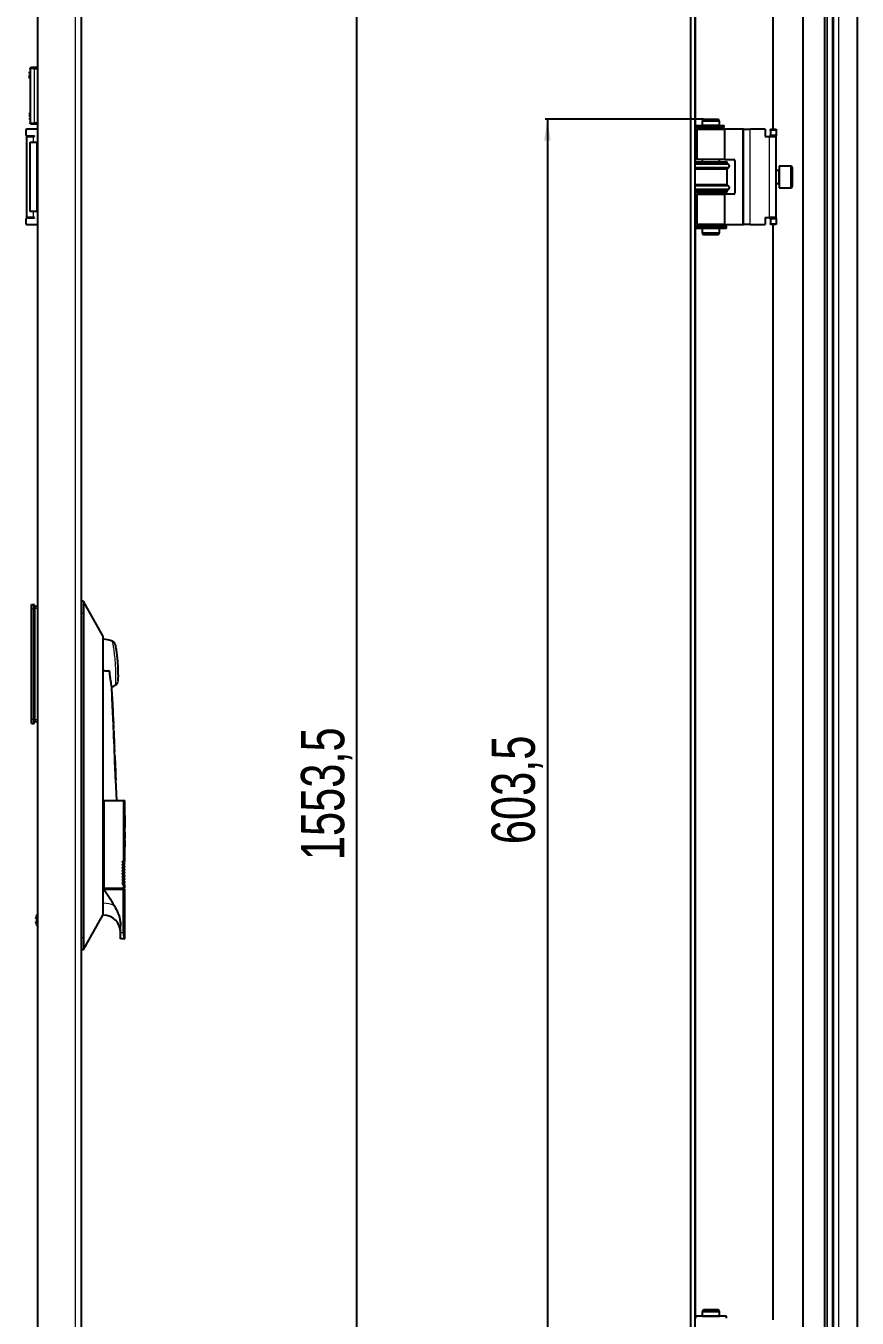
# Model space of a CAD drawing. Header units: millimetres. Extents: x -939 to 1948, y -1269 to 974.
# Drawn here: x 492 to 876, y -329 to 268 of the extents above; entities that cross this region are included whole.
import ezdxf

# ---------------------------------------------------------------- set-up
doc = ezdxf.new("R2010")
doc.units = ezdxf.units.MM
doc.layers.add('FORMAT', color=7, linetype='Continuous')
doc.styles.add('SLDTEXTSTYLE0', font='TXT', dxfattribs={"width": 0.75})
doc.dimstyles.new('SLDDIMSTYLE0', dxfattribs={"dimtxt": 20, "dimasz": 10, "dimexe": 0, "dimexo": 0.0625, "dimgap": 5, "dimtad": 2, "dimdec": 1, "dimrnd": 1e-09, "dimzin": 12, "dimdsep": 46, "dimtxsty": 'SLDTEXTSTYLE0', "dimsah": 1, "dimcen": 0.09, "dimadec": 0, "dimazin": 3, "dimtfac": 1, "dimtofl": 0, "dimtmove": 0, "dimatfit": 3, "dimfxl": 0, "dimfrac": 2, "dimtolj": 1, "dimtzin": 12, "dimarcsym": 0})

# ---------------------------------------------------------------- blocks, each defined once
blk = doc.blocks.new('_D_6')
at = {"layer": 'FORMAT'}
for p, q in [((804.57, 699.99), (643.5, 699.99)), ((644.5, -853.51), (644.5, 699.99)), ((804.57, -853.51), (643.5, -853.51))]:
    blk.add_line(p, q, dxfattribs=at)
for points in [[(644.5, 699.99), (642.96, 689.99), (646.04, 689.99)], [(644.5, -853.51), (646.04, -843.51), (642.96, -843.51)]]:
    blk.add_solid(points, dxfattribs=at)
at = {"layer": 'FORMAT', "insert": (618.72, -117.39), "char_height": 20, "attachment_point": 1, "rotation": 90, "style": 'SLDTEXTSTYLE0'}
blk.add_mtext('1553,5', dxfattribs=at)
blk = doc.blocks.new('_D_10')
at = {"layer": 'FORMAT'}
for p, q in [((804.57, 224.99), (731.5, 224.99)), ((732.5, 224.99), (732.5, -378.51)), ((804.57, -378.51), (731.5, -378.51))]:
    blk.add_line(p, q, dxfattribs=at)
for points in [[(732.5, 224.99), (730.96, 214.99), (734.04, 214.99)], [(732.5, -378.51), (734.04, -368.51), (730.96, -368.51)]]:
    blk.add_solid(points, dxfattribs=at)
at = {"layer": 'FORMAT', "insert": (706.72, -110.01), "char_height": 20, "attachment_point": 1, "rotation": 90, "style": 'SLDTEXTSTYLE0'}
blk.add_mtext('603,5', dxfattribs=at)

msp = doc.modelspace()

# ---------------------------------------------------------------- linework, layer by layer
at = {"color": 7, "linetype": 'Continuous', "lineweight": 25}
for p, q in [((497.27, -954.26), (497.27, 800.74)), ((798.51, 800.74), (798.51, -954.26)), ((800.51, 800.74), (800.51, -954.26)), ((517.27, 798.14), (517.27, -0.76)), ((850.51, 767.74), (850.51, -921.26)), ((860.51, 738.24), (860.51, -891.76)), ((875.51, 723.24), (875.51, -876.76)), ((836.51, 651.24), (836.51, 220.24)), ((493.67, 248.24), (493.67, 223.24)), ((497.27, 248.74), (495.67, 248.74)), ((495.67, 222.74), (497.27, 222.74)), ((800.86, 221.94), (800.86, 221.04)), ((800.86, 221.94), (813.75, 221.94)), ((800.86, 221.04), (813.75, 221.04)), ((804.58, 224.99), (804.01, 223.99)), ((804.01, 223.99), (804.01, 221.99)), ((812.01, 223.99), (804.01, 223.99)), ((808.76, 221.99), (804.01, 221.99)), ((804.01, 220.99), (804.01, 220.24)), ((808.76, 220.99), (804.01, 220.99)), ((804.51, 221.99), (804.51, 221.94)), ((804.51, 221.04), (804.51, 220.99)), ((804.58, 224.99), (811.43, 224.99)), ((812.01, 221.99), (808.76, 221.99)), ((812.01, 220.99), (808.76, 220.99)), ((812.01, 223.99), (811.43, 224.99)), ((811.51, 221.94), (811.51, 221.99)), ((811.51, 220.99), (811.51, 221.04)), ((812.01, 221.99), (812.01, 223.99)), ((812.01, 220.24), (812.01, 220.99)), ((813.75, 221.94), (813.83, 221.94)), ((813.75, 221.04), (813.83, 221.04)), ((813.83, 221.04), (813.83, 221.94)), ((813.83, 221.94), (814.04, 221.94)), ((813.83, 221.04), (814.04, 221.04)), ((814.04, 221.04), (814.04, 221.94)), ((491.72, 219.74), (491.72, 217.74)), ((497.27, 220.24), (492.22, 220.24)), ((492.22, 217.24), (495.72, 217.24)), ((492.22, 217.24), (492.22, 216.94)), ((492.22, 179.54), (492.22, 216.94)), ((492.22, 216.94), (495.22, 216.94)), ((494.72, 217.24), (494.72, 216.94)), ((495.22, 216.94), (495.72, 216.94)), ((495.72, 216.94), (495.72, 217.24)), ((801.56, 220.24), (801.56, 206.24)), ((801.56, 220.24), (814.46, 220.24)), ((814.46, 206.24), (814.46, 220.24)), ((822.56, 220.24), (814.46, 220.24)), ((823.06, 220.24), (822.56, 220.24)), ((823.06, 220.24), (826.06, 220.24)), ((823.06, 176.24), (823.06, 220.24)), ((833.06, 220.24), (826.06, 220.24)), ((833.06, 220.24), (833.06, 216.94)), ((833.06, 216.94), (835.06, 216.94)), ((835.06, 216.94), (838.06, 216.94)), ((835.56, 220.24), (838.06, 220.24)), ((835.56, 219.74), (835.56, 220.24)), ((835.56, 219.74), (835.56, 217.74)), ((835.56, 217.24), (835.56, 217.74)), ((838.06, 217.24), (835.56, 217.24)), ((835.56, 217.24), (835.56, 216.94)), ((838.06, 220.24), (838.06, 219.74)), ((838.06, 219.74), (838.06, 217.74)), ((838.06, 217.74), (838.06, 217.24)), ((838.06, 216.94), (838.06, 217.24)), ((838.06, 179.54), (838.06, 216.94)), ((493.77, 214.24), (496.77, 214.24)), ((493.77, 182.24), (493.77, 214.24)), ((497.27, 214.24), (496.77, 214.24)), ((800.51, 205.24), (815.51, 205.24)), ((815.51, 204.64), (800.51, 204.64)), ((814.46, 206.24), (801.56, 206.24)), ((804.01, 206.24), (804.01, 205.24)), ((812.01, 205.24), (812.01, 206.24)), ((814.46, 206.24), (818.56, 206.24)), ((815.51, 204.64), (815.51, 205.24)), ((816.21, 203.96), (815.51, 204.64)), ((819.06, 205.74), (819.06, 190.74)), ((844.96, 203.24), (839.56, 203.24)), ((839.56, 203.24), (839.56, 193.24)), ((815.51, 201.84), (800.51, 201.84)), ((815.51, 201.84), (816.21, 202.53)), ((815.51, 194.64), (815.51, 201.84)), ((839.31, 201.24), (838.06, 201.24)), ((845.56, 202.64), (845.56, 193.84)), ((815.51, 194.64), (800.51, 194.64)), ((815.51, 191.84), (800.51, 191.84)), ((800.51, 191.24), (815.51, 191.24)), ((804.01, 191.24), (804.01, 190.24)), ((812.01, 190.24), (812.01, 191.24)), ((816.21, 193.96), (815.51, 194.64)), ((815.51, 191.84), (816.21, 192.53)), ((815.51, 191.24), (815.51, 191.84)), ((838.06, 195.24), (839.31, 195.24)), ((839.56, 193.24), (844.96, 193.24)), ((801.56, 190.24), (801.56, 176.24)), ((801.56, 190.24), (814.46, 190.24)), ((814.46, 176.24), (814.46, 190.24)), ((818.56, 190.24), (814.46, 190.24)), ((495.22, 179.54), (492.22, 179.54)), ((492.22, 179.54), (492.22, 179.24)), ((495.72, 179.24), (492.22, 179.24)), ((496.77, 182.24), (493.77, 182.24)), ((494.72, 179.54), (494.72, 179.24)), ((495.72, 179.54), (495.22, 179.54)), ((495.72, 179.24), (495.72, 179.54)), ((496.77, 182.24), (497.27, 182.24)), ((833.06, 179.54), (835.06, 179.54)), ((833.06, 179.54), (833.06, 176.24)), ((838.06, 179.54), (835.06, 179.54)), ((835.56, 179.54), (835.56, 179.24)), ((835.56, 179.24), (838.06, 179.24)), ((835.56, 178.74), (835.56, 179.24)), ((838.06, 179.24), (838.06, 179.54)), ((838.06, 179.24), (838.06, 178.74)), ((491.72, 178.74), (491.72, 176.74)), ((492.22, 176.24), (497.27, 176.24)), ((800.86, 175.44), (800.86, 174.54)), ((800.86, 175.44), (815.16, 175.44)), ((800.86, 174.54), (815.16, 174.54)), ((814.46, 176.24), (801.56, 176.24)), ((804.01, 176.24), (804.01, 175.49)), ((808.76, 175.49), (804.01, 175.49)), ((804.01, 174.49), (804.01, 172.49)), ((808.76, 174.49), (804.01, 174.49)), ((804.51, 175.49), (804.51, 175.44)), ((804.51, 174.54), (804.51, 174.49)), ((812.01, 175.49), (808.76, 175.49)), ((812.01, 174.49), (808.76, 174.49)), ((811.51, 175.44), (811.51, 175.49)), ((811.51, 174.49), (811.51, 174.54)), ((812.01, 175.49), (812.01, 176.24)), ((812.01, 172.49), (812.01, 174.49)), ((814.46, 176.24), (822.56, 176.24)), ((815.16, 174.54), (815.16, 175.44)), ((822.56, 176.24), (823.06, 176.24)), ((826.06, 176.24), (823.06, 176.24)), ((826.06, 176.24), (833.06, 176.24)), ((835.56, 178.74), (835.56, 176.74)), ((835.56, 176.24), (835.56, 176.74)), ((838.06, 176.24), (835.56, 176.24)), ((836.51, 176.24), (836.51, -329.76)), ((838.06, 178.74), (838.06, 176.74)), ((838.06, 176.74), (838.06, 176.24)), ((804.01, 172.49), (804.58, 171.49)), ((804.01, 172.49), (808.76, 172.49)), ((808.65, 171.49), (804.58, 171.49)), ((811.43, 171.49), (808.65, 171.49)), ((808.76, 172.49), (812.01, 172.49)), ((811.43, 171.49), (812.01, 172.49)), ((494.37, 0.74), (495.27, 0.74)), ((494.37, -1.26), (494.37, 0.74)), ((495.67, 0.34), (495.67, -1.26)), ((518.27, 2.24), (517.27, 2.24)), ((527.27, -13.76), (519.35, 0.33)), ((494.37, -52.26), (494.37, -1.26)), ((495.67, -0.06), (497.27, -0.06)), ((495.67, -1.26), (495.67, -52.26)), ((517.27, -0.76), (517.27, -3.26)), ((517.27, -3.26), (517.27, -153.26)), ((518.27, -3.26), (518.27, -153.26)), ((527.27, -13.76), (527.27, -19.23)), ((527.27, -19.23), (527.27, -26.76)), ((527.27, -26.76), (527.27, -129.76)), ((534.21, -34.82), (534.22, -34.63)), ((531.79, -46.43), (531.39, -37.24)), ((531.51, -40.46), (531.46, -40.08)), ((531.52, -40.46), (531.47, -40.08)), ((531.47, -40.08), (531.59, -43.24)), ((531.52, -40.75), (531.51, -40.46)), ((531.52, -40.46), (531.51, -40.46)), ((531.53, -40.75), (531.52, -40.46)), ((531.53, -40.75), (531.52, -40.75)), ((531.88, -48.52), (531.78, -46.43)), ((531.79, -46.44), (531.78, -46.44)), ((494.37, -54.26), (494.37, -52.26)), ((495.67, -52.26), (495.67, -53.86)), ((497.27, -53.46), (495.67, -53.46)), ((532.06, -52.42), (531.83, -48.63)), ((532.04, -52.03), (531.9, -48.93)), ((531.9, -50.32), (532.14, -54.31)), ((532.03, -52.03), (532.06, -52.42)), ((532.1, -53.68), (532.05, -52.42)), ((532.06, -52.42), (532.05, -52.42)), ((494.37, -54.26), (495.27, -54.26)), ((532.08, -54.31), (532.07, -54.31)), ((532.14, -54.31), (532.08, -54.31)), ((532.23, -56.54), (532.13, -54.31)), ((532.17, -56.54), (532.17, -56.53)), ((532.17, -56.54), (532.17, -56.54)), ((532.29, -57.8), (532.24, -56.54)), ((532.28, -57.81), (532.28, -57.8)), ((532.39, -60.26), (532.3, -58.12)), ((532.4, -60.26), (532.39, -60.26)), ((532.6, -64.81), (532.4, -60.23)), ((532.45, -62.28), (532.49, -63.25)), ((532.46, -62.28), (532.5, -63.25)), ((532.57, -64.81), (532.56, -64.81)), ((532.69, -67.17), (532.59, -64.81)), ((532.64, -67.17), (532.64, -67.17)), ((532.81, -69.64), (532.7, -67.17)), ((532.76, -68.88), (532.77, -68.88)), ((532.77, -68.88), (532.78, -68.88)), ((532.8, -69.4), (532.79, -69.26)), ((532.82, -69.81), (532.8, -69.52)), ((532.84, -71.11), (532.82, -71.11)), ((532.85, -71.11), (532.83, -71.11)), ((532.89, -71.57), (532.84, -70.33)), ((532.87, -71.9), (532.84, -71.11)), ((532.88, -71.9), (532.85, -71.11)), ((532.87, -71.08), (532.92, -72.18)), ((532.91, -71.89), (532.89, -71.57)), ((532.86, -71.9), (532.85, -71.9)), ((532.86, -71.9), (532.88, -71.9)), ((532.95, -72.78), (532.91, -71.99)), ((533, -74.02), (532.95, -72.78)), ((533.04, -74.82), (533.02, -74.55)), ((533.05, -75.07), (533.04, -74.94)), ((533.18, -78.14), (533.06, -75.47)), ((533.06, -75.54), (533.06, -75.54)), ((533.07, -75.54), (533.07, -75.54)), ((533.18, -79.61), (533.12, -78.16)), ((533.14, -78.14), (533.13, -78.14)), ((533.26, -80.26), (533.17, -78.14)), ((533.69, -89.76), (533.27, -80.25)), ((527.27, -89.76), (527.48, -89.76)), ((527.48, -89.76), (527.72, -89.76)), ((527.72, -89.76), (527.72, -130.26)), ((527.72, -89.76), (536.83, -89.76)), ((536.83, -89.76), (536.83, -117.76)), ((536.83, -89.76), (537.48, -89.76)), ((537.23, -94.76), (537.48, -94.76)), ((537.23, -94.76), (537.23, -104.52)), ((537.47, -96.71), (537.47, -94.76)), ((537.48, -94.76), (537.48, -89.76)), ((537.35, -96.71), (537.35, -102.56)), ((537.36, -96.71), (537.35, -96.71)), ((537.36, -96.71), (537.36, -102.56)), ((537.36, -96.71), (537.48, -96.71)), ((537.48, -97.68), (537.41, -97.68)), ((537.41, -97.68), (537.41, -102.56)), ((537.46, -99.64), (537.46, -102.56)), ((537.47, -99.64), (537.46, -99.64)), ((537.47, -99.64), (537.47, -97.68)), ((537.47, -99.64), (537.47, -102.56)), ((537.47, -99.64), (537.48, -99.64)), ((537.48, -97.68), (537.48, -96.71)), ((537.48, -102.56), (537.48, -99.64)), ((537.41, -104.52), (537.23, -104.52)), ((537.36, -102.56), (537.35, -102.56)), ((537.41, -102.56), (537.36, -102.56)), ((537.41, -104.52), (537.41, -107.44)), ((537.48, -107.44), (537.41, -107.44)), ((537.47, -102.56), (537.46, -102.56)), ((537.46, -104.52), (537.46, -105.49)), ((537.47, -104.52), (537.46, -104.52)), ((537.47, -105.49), (537.46, -105.49)), ((537.47, -104.52), (537.47, -102.56)), ((537.48, -102.56), (537.47, -102.56)), ((537.47, -104.52), (537.47, -105.49)), ((537.47, -104.52), (537.48, -104.52)), ((537.47, -107.44), (537.47, -105.49)), ((537.48, -105.49), (537.47, -105.49)), ((537.48, -105.49), (537.48, -104.52)), ((537.48, -108.32), (537.48, -107.44)), ((537.37, -108.32), (537.23, -108.32)), ((537.23, -108.32), (537.23, -111.29)), ((537.23, -111.29), (537.3, -111.29)), ((537.29, -108.81), (537.29, -109.61)), ((537.3, -108.81), (537.29, -108.81)), ((537.3, -109.61), (537.29, -109.61)), ((537.29, -110.11), (537.29, -111.29)), ((537.3, -110.11), (537.29, -110.11)), ((537.3, -108.81), (537.3, -109.61)), ((537.3, -108.81), (537.36, -108.81)), ((537.36, -109.61), (537.3, -109.61)), ((537.3, -110.11), (537.3, -111.29)), ((537.3, -110.11), (537.35, -110.11)), ((537.38, -111.29), (537.4, -111.29)), ((537.4, -109.85), (537.39, -109.85)), ((537.39, -111.29), (537.43, -111.29)), ((537.43, -109.15), (537.42, -109.15)), ((537.43, -110.49), (537.42, -110.49)), ((537.42, -110.85), (537.42, -110.87)), ((537.43, -110.85), (537.42, -110.85)), ((537.43, -110.87), (537.42, -110.87)), ((537.42, -111.19), (537.42, -111.29)), ((537.43, -111.19), (537.42, -111.19)), ((537.43, -110.85), (537.43, -110.87)), ((537.43, -111.19), (537.43, -111.29)), ((537.47, -108.32), (537.44, -111.29)), ((537.44, -111.29), (537.47, -111.29)), ((537.46, -110.18), (537.47, -108.91)), ((537.47, -110.18), (537.46, -110.18)), ((537.46, -111.29), (537.46, -110.68)), ((537.47, -110.68), (537.46, -110.68)), ((537.48, -108.32), (537.47, -108.32)), ((537.47, -110.18), (537.48, -108.91)), ((537.48, -108.91), (537.47, -108.91)), ((537.47, -110.68), (537.47, -109.86)), ((537.47, -110.18), (537.48, -110.18)), ((537.47, -110.68), (537.48, -110.68)), ((537.47, -111.29), (537.47, -110.68)), ((537.48, -108.95), (537.48, -108.32)), ((537.48, -108.91), (537.48, -110.18)), ((537.48, -117.76), (537.48, -110.68)), ((536.29, -117.86), (536.72, -117.86)), ((536.29, -119.26), (536.72, -119.26)), ((537.38, -117.86), (536.72, -117.86)), ((537.38, -119.26), (536.72, -119.26)), ((537.48, -119.16), (536.83, -119.16)), ((537.48, -119.16), (536.98, -117.86)), ((537.48, -120.56), (536.98, -119.26)), ((536.29, -120.66), (536.72, -120.66)), ((536.29, -122.06), (536.72, -122.06)), ((536.29, -123.46), (536.72, -123.46)), ((536.29, -124.86), (536.72, -124.86)), ((537.38, -120.66), (536.72, -120.66)), ((537.38, -122.06), (536.72, -122.06)), ((537.38, -123.46), (536.72, -123.46)), ((537.38, -124.86), (536.72, -124.86)), ((537.48, -120.56), (536.83, -120.56)), ((537.48, -121.96), (536.83, -121.96)), ((537.48, -123.36), (536.83, -123.36)), ((537.48, -124.76), (536.83, -124.76)), ((537.48, -121.96), (536.98, -120.66)), ((537.48, -123.36), (536.98, -122.06)), ((537.48, -124.76), (536.98, -123.46)), ((537.48, -126.16), (536.98, -124.86)), ((527.27, -129.76), (527.27, -130.76)), ((527.27, -130.26), (527.48, -130.26)), ((527.48, -130.76), (527.27, -130.76)), ((527.48, -130.26), (527.72, -130.26)), ((527.48, -130.76), (527.72, -130.76)), ((527.72, -130.26), (536.83, -130.26)), ((527.72, -130.76), (536.83, -130.76)), ((535.48, -130.76), (535.46, -130.26)), ((536.29, -126.26), (536.72, -126.26)), ((536.29, -127.66), (536.72, -127.66)), ((537.38, -126.26), (536.72, -126.26)), ((537.38, -127.66), (536.72, -127.66)), ((537.48, -126.16), (536.83, -126.16)), ((537.48, -127.56), (536.83, -127.56)), ((536.83, -128.96), (536.83, -130.26)), ((537.48, -128.96), (536.83, -128.96)), ((536.83, -130.26), (537.48, -130.26)), ((536.83, -150.76), (536.83, -130.76)), ((536.83, -130.76), (537.48, -130.76)), ((537.48, -127.56), (536.98, -126.26)), ((537.48, -128.96), (536.98, -127.66)), ((537.48, -130.26), (537.48, -128.96)), ((537.48, -153.76), (537.48, -130.76)), ((527.27, -137.29), (527.27, -142.76)), ((496.56, -143.11), (496.56, -143.19)), ((519.35, -156.84), (527.27, -142.76)), ((527.27, -142.76), (527.48, -142.76)), ((496.25, -144.48), (496.56, -144.56)), ((496.56, -145.65), (496.25, -145.74)), ((496.56, -144.56), (496.56, -145.65)), ((496.56, -147.03), (496.56, -147.1)), ((535.48, -150.76), (535.48, -147.67)), ((517.27, -153.26), (517.27, -155.75)), ((537.2, -153.76), (535.48, -153.76)), ((537.48, -153.76), (537.2, -153.76)), ((517.27, -155.75), (517.27, -951.66)), ((518.27, -158.76), (517.27, -158.76)), ((518.84, -157.69), (519.35, -156.84)), ((800.86, -328.06), (800.86, -328.96)), ((815.16, -328.06), (800.86, -328.06)), ((804.58, -325.01), (804.01, -326.01)), ((804.01, -326.01), (804.01, -328.01)), ((812.01, -326.01), (804.01, -326.01)), ((804.01, -328.01), (812.01, -328.01)), ((804.51, -328.01), (804.51, -328.06)), ((804.58, -325.01), (811.43, -325.01)), ((812.01, -326.01), (811.43, -325.01)), ((811.51, -328.06), (811.51, -328.01)), ((812.01, -328.01), (812.01, -326.01)), ((815.16, -328.96), (815.16, -328.06))]:
    msp.add_line(p, q, dxfattribs=at)
at = {"color": 8, "linetype": 'Continuous', "lineweight": 18}
for p, q in [((514.67, -954.26), (514.67, 800.74)), ((861.51, 737.24), (861.51, -890.76)), ((861.61, 737.14), (861.61, -890.66)), ((863.91, 734.84), (863.91, -888.35)), ((864.61, 734.14), (864.61, -887.66)), ((866.91, 731.84), (866.91, -885.35)), ((801.11, 221.94), (801.11, 649.54)), ((495.67, 248.24), (497.27, 248.24)), ((495.67, 223.24), (495.67, 248.24)), ((497.27, 223.24), (495.67, 223.24)), ((801.11, 205.24), (801.11, 221.04)), ((813.75, 221.94), (813.75, 221.04)), ((495.22, 216.94), (495.22, 217.24)), ((495.22, 214.24), (495.22, 216.94)), ((822.56, 220.24), (822.56, 176.24)), ((826.06, 176.24), (826.06, 220.24)), ((835.06, 179.54), (835.06, 216.94)), ((838.06, 219.74), (835.56, 219.74)), ((835.56, 217.74), (838.06, 217.74)), ((496.77, 182.24), (496.77, 214.24)), ((816.21, 203.96), (800.51, 203.96)), ((844.96, 193.24), (844.96, 203.24)), ((816.21, 202.53), (800.51, 202.53)), ((839.31, 200.84), (839.31, 201.24)), ((839.31, 195.24), (839.31, 200.84)), ((816.21, 193.96), (800.51, 193.96)), ((816.21, 192.53), (800.51, 192.53)), ((801.11, 175.44), (801.11, 191.24)), ((495.22, 179.54), (495.22, 182.24)), ((495.22, 179.24), (495.22, 179.54)), ((801.11, -328.06), (801.11, 174.54)), ((838.06, 178.74), (835.56, 178.74)), ((835.56, 176.74), (838.06, 176.74)), ((495.27, -1.26), (495.27, 0.74)), ((494.37, -1.26), (495.27, -1.26)), ((495.27, -52.26), (495.27, -1.26)), ((495.27, -1.26), (495.67, -1.26)), ((497.27, -1.06), (495.67, -1.06)), ((518.27, -3.26), (517.27, -3.26)), ((494.37, -52.26), (495.27, -52.26)), ((495.27, -54.26), (495.27, -52.26)), ((495.27, -52.26), (495.67, -52.26)), ((495.67, -52.46), (497.27, -52.46)), ((532.46, -62.28), (532.45, -62.28)), ((532.5, -63.25), (532.49, -63.25)), ((527.48, -89.76), (527.48, -130.26)), ((536.83, -117.76), (537.48, -117.76)), ((527.48, -137.29), (527.27, -137.29)), ((527.48, -142.76), (527.48, -137.29)), ((518.27, -153.26), (517.27, -153.26)), ((535.48, -150.76), (536.83, -150.76))]:
    msp.add_line(p, q, dxfattribs=at)
at = {"color": 7, "linetype": 'Continuous', "lineweight": 25, "flags": 128}
for points in [[(531.83, -48.63), (531.87, -49.58), (531.9, -50.32)], [(532.08, -54.31), (532.13, -55.56), (532.17, -56.54)], [(532.45, -62.94), (532.56, -65.31), (532.64, -67.17)], [(532.49, -63.25), (532.53, -64.12), (532.56, -64.81)], [(532.5, -63.25), (532.54, -64.12), (532.57, -64.81)], [(532.84, -71.76), (533.03, -76.15), (533.18, -79.61)], [(533.13, -78.14), (532.97, -74.65), (532.85, -71.9)], [(533.14, -78.14), (532.98, -74.65), (532.86, -71.9)], [(537.39, -110.59), (537.39, -110.77), (537.39, -110.91)], [(537.42, -110.85), (537.42, -110.65), (537.42, -110.49)], [(537.43, -110.85), (537.43, -110.65), (537.43, -110.49)]]:
    msp.add_lwpolyline(points, dxfattribs=at)
at = {"color": 7, "linetype": 'Continuous', "lineweight": 25}
for centre, radius, start, end in [((492.22, 219.74), 0.5, 90, 180), ((492.22, 217.74), 0.5, 180, 270), ((815.51, 203.24), 1, 314.427, 45.573), ((818.56, 205.74), 0.5, 0, 90), ((844.96, 202.64), 0.6, 360, 90), ((839.31, 201.49), 0.25, 270, 0), ((815.51, 193.24), 1, 314.427, 45.573), ((839.31, 194.99), 0.25, 360, 90), ((844.96, 193.84), 0.6, 270, 0), ((818.56, 190.74), 0.5, 270, 0), ((492.22, 178.74), 0.5, 90, 180), ((492.22, 176.74), 0.5, 180, 270), ((495.27, 0.34), 0.4, 0, 90), ((527.27, -26.76), 11.4, 66.37549, 90), ((527.27, -26.76), 11.4, 291.36213, 301.71629), ((495.27, -53.86), 0.4, 270, 0), ((537.38, -117.76), 0.1, 270, 360), ((537.38, -119.16), 0.1, 270, 0), ((537.38, -120.56), 0.1, 270, 0), ((537.38, -121.96), 0.1, 270, 0), ((537.38, -123.36), 0.1, 270, 360), ((537.38, -124.76), 0.1, 270, 0), ((537.38, -126.16), 0.1, 270, 0), ((537.38, -127.56), 0.1, 270, 0), ((501.66, -145.1), 5.45, 159.42245, 173.41237), ((501.52, -145.11), 5.35, 142.60007, 158.09132), ((527.48, -150.76), 8, 0, 90), ((501.66, -145.11), 5.45, 186.58763, 200.57755), ((501.52, -145.11), 5.35, 201.90868, 217.39993)]:
    msp.add_arc(centre, radius, start, end, dxfattribs=at)
at = {"color": 8, "linetype": 'Continuous', "lineweight": 18}
msp.add_arc((527.63, -149.35), 12.07, 66.28954, 90.71323, dxfattribs=at)
at = {"color": 7, "linetype": 'Continuous', "lineweight": 25}
for points, knots in [([(493.37, 246.25), (493.37, 246.3), (493.37, 246.39), (493.37, 246.48), (493.37, 246.56), (493.37, 246.69), (493.37, 246.72), (493.37, 246.74)], [0, 0, 0, 0, 0.1246927, 0.1871822, 0.2497734, 0.5000394, 1, 1, 1, 1]), ([(493.37, 246.04), (493.37, 246.04), (493.37, 246.04), (493.37, 246.05), (493.37, 246.07), (493.37, 246.09), (493.37, 246.13), (493.37, 246.17), (493.37, 246.21), (493.37, 246.23), (493.37, 246.25)], [0, 0, 0, 0, 0.128825, 0.180169, 0.243397, 0.36986, 0.499864, 0.749649, 0.843476, 1, 1, 1, 1]), ([(493.37, 244.53), (493.37, 244.61), (493.37, 244.76), (493.37, 244.98), (493.37, 245.16), (493.37, 245.33), (493.37, 245.43), (493.37, 245.44), (493.37, 245.45)], [0, 0, 0, 0, 0.125049, 0.249886, 0.370856, 0.49982, 0.749609, 1, 1, 1, 1]), ([(493.37, 243.69), (493.37, 243.69), (493.37, 243.7), (493.37, 243.79), (493.37, 243.89), (493.37, 244.02), (493.37, 244.23), (493.37, 244.41), (493.37, 244.53)], [0, 0, 0, 0, 0.25007, 0.379181, 0.500499, 0.62417, 0.750842, 1, 1, 1, 1]), ([(493.37, 227.8), (493.37, 227.8), (493.37, 227.78), (493.37, 227.7), (493.37, 227.6), (493.37, 227.47), (493.37, 227.26), (493.37, 227.08), (493.37, 226.96)], [0, 0, 0, 0, 0.25007, 0.379559, 0.500499, 0.624556, 0.750843, 1, 1, 1, 1]), ([(493.37, 226.96), (493.37, 226.92), (493.37, 226.84), (493.37, 226.69), (493.37, 226.51), (493.37, 226.33), (493.37, 226.16), (493.37, 226.06), (493.37, 226.04), (493.37, 226.04)], [0, 0, 0, 0, 0.062637, 0.125278, 0.250072, 0.374841, 0.499994, 0.749696, 1, 1, 1, 1]), ([(493.37, 225.45), (493.37, 225.45), (493.37, 225.45), (493.37, 225.44), (493.37, 225.42), (493.37, 225.4), (493.37, 225.34), (493.37, 225.28), (493.37, 225.24)], [0, 0, 0, 0, 0.13107, 0.182437, 0.243796, 0.371388, 0.500442, 1, 1, 1, 1]), ([(493.37, 225.24), (493.37, 225.21), (493.37, 225.16), (493.37, 225.08), (493.37, 225.01), (493.37, 224.92), (493.37, 224.8), (493.37, 224.76), (493.37, 224.74)], [0, 0, 0, 0, 0.062686, 0.125173, 0.187628, 0.250185, 0.500314, 1, 1, 1, 1]), ([(518.27, 2.24), (518.27, 2.18), (518.27, 2.06), (518.27, 1.11), (518.27, -0.28), (518.27, -1.83), (518.27, -2.85), (518.27, -3.26)], [0, 0, 0, 0, 0.214694, 0.429388, 0.644082, 0.858775, 1, 1, 1, 1]), ([(519.35, 0.33), (519.16, 0.63), (518.8, 1.21), (518.45, 1.91), (518.28, 2.25)], [0, 0, 0, 0, 0.525323, 1, 1, 1, 1]), ([(532.9, -17.52), (532.88, -17.46), (532.82, -17.28), (532.64, -16.97), (532.33, -16.6), (532.02, -16.42), (531.85, -16.33)], [0, 0, 0, 0, 0.124152, 0.341643, 0.649974, 1, 1, 1, 1]), ([(532.98, -17.86), (532.97, -17.83), (532.96, -17.74), (533.05, -18.24), (533.25, -19.43), (533.59, -21.66), (533.9, -24.42), (534.14, -27.37), (534.25, -30.15), (534.27, -32.47), (534.24, -34.1), (534.21, -34.76), (534.21, -34.81), (534.21, -34.82)], [0, 0, 0, 0, 0.030403, 0.098769, 0.206023, 0.316924, 0.429796, 0.54227, 0.652144, 0.75822, 0.860909, 0.962167, 1, 1, 1, 1]), ([(531.37, -37.24), (531.37, -37.25), (531.38, -37.27), (531.13, -35.91), (530.81, -33.71), (530.52, -31.64), (530.45, -30.42), (530.21, -30.04), (530.14, -30), (530.08, -29.97), (529.95, -29.99), (529.51, -30.06), (528.58, -30.09), (527.77, -29.88), (527.29, -29.76)], [0, 0, 0, 0, 0.1420884, 0.3674634, 0.5915606, 0.7394261, 0.8133096, 0.8201913, 0.8256124, 0.8293026, 0.8330422, 0.8487573, 0.9118768, 1, 1, 1, 1]), ([(533.27, -36.43), (533.35, -36.38), (533.57, -36.25), (533.82, -35.96), (534.03, -35.62), (534.13, -35.34), (534.17, -35.18), (534.18, -35.12)], [0, 0, 0, 0, 0.1747015, 0.4583416, 0.6963812, 0.8885007, 1, 1, 1, 1]), ([(531.62, -43.18), (531.6, -42.74), (531.56, -41.87), (531.54, -41.12), (531.53, -40.75)], [0, 0, 0, 0, 0.500963, 1, 1, 1, 1]), ([(531.59, -43.24), (531.62, -43.83), (531.67, -45.01), (531.76, -46.71), (531.84, -48.03), (531.89, -48.68), (531.9, -48.91), (531.9, -48.93), (531.9, -48.94)], [0, 0, 0, 0, 0.250282, 0.499393, 0.748791, 0.874699, 0.937286, 1, 1, 1, 1]), ([(531.79, -46.44), (531.79, -46.42), (531.79, -46.39), (531.78, -46.13), (531.75, -45.78), (531.72, -45.19), (531.67, -44.31), (531.63, -43.56), (531.62, -43.18)], [0, 0, 0, 0, 0.124416, 0.248357, 0.373982, 0.500169, 0.7494, 1, 1, 1, 1]), ([(532.29, -57.83), (532.29, -57.79), (532.29, -57.71), (532.29, -58.04), (532.3, -58.63), (532.32, -59.15), (532.32, -59.41)], [0, 0, 0, 0, 0.248736, 0.498686, 0.748107, 1, 1, 1, 1]), ([(532.32, -59.41), (532.33, -59.68), (532.35, -60.23), (532.39, -61.43), (532.43, -62.34), (532.45, -62.94)], [0, 0, 0, 0, 0.249362, 0.499672, 1, 1, 1, 1]), ([(532.39, -60.26), (532.39, -60.27), (532.39, -60.28), (532.39, -60.46), (532.39, -60.7), (532.4, -61.06), (532.42, -61.58), (532.44, -62), (532.45, -62.28)], [0, 0, 0, 0, 0.249432, 0.37514, 0.499356, 0.623458, 0.749245, 1, 1, 1, 1]), ([(532.4, -60.26), (532.4, -60.27), (532.4, -60.28), (532.4, -60.46), (532.4, -60.7), (532.41, -61.06), (532.43, -61.58), (532.45, -62), (532.46, -62.28)], [0, 0, 0, 0, 0.249432, 0.37514, 0.499356, 0.623458, 0.749245, 1, 1, 1, 1]), ([(532.79, -69.26), (532.79, -69.32), (532.8, -69.45), (532.81, -69.86), (532.83, -70.49), (532.86, -71.32), (532.89, -71.89), (532.9, -72.18)], [0, 0, 0, 0, 0.1246, 0.248977, 0.500405, 0.749333, 1, 1, 1, 1]), ([(532.91, -72.18), (532.89, -71.66), (532.86, -70.88), (532.82, -69.92), (532.81, -69.57), (532.8, -69.4)], [0, 0, 0, 0, 0.4989654, 0.749922, 1, 1, 1, 1]), ([(532.92, -72.18), (532.9, -71.75), (532.87, -71.12), (532.84, -70.32), (532.82, -69.98), (532.82, -69.81)], [0, 0, 0, 0, 0.50146, 0.750257, 1, 1, 1, 1]), ([(532.83, -71.11), (532.83, -71.12), (532.83, -71.14), (532.83, -71.29), (532.83, -71.47), (532.83, -71.63), (532.84, -71.72), (532.84, -71.76)], [0, 0, 0, 0, 0.249445, 0.498999, 0.74851, 0.873859, 1, 1, 1, 1]), ([(532.9, -72.18), (532.91, -72.46), (532.94, -73.02), (532.98, -73.84), (533.01, -74.46), (533.04, -74.88), (533.04, -75.01), (533.05, -75.07)], [0, 0, 0, 0, 0.2487307, 0.4973773, 0.750528, 0.8752331, 1, 1, 1, 1]), ([(533.04, -74.94), (533.03, -74.77), (533.02, -74.42), (532.97, -73.47), (532.93, -72.69), (532.91, -72.18)], [0, 0, 0, 0, 0.249575, 0.500842, 1, 1, 1, 1]), ([(532.92, -72.18), (532.94, -72.56), (532.96, -73.03), (532.98, -73.45), (532.98, -73.54)], [0, 0, 0, 0, 0.802786, 1, 1, 1, 1]), ([(533.02, -74.55), (533.02, -74.38), (533, -74.03), (532.97, -73.23), (532.94, -72.6), (532.92, -72.18)], [0, 0, 0, 0, 0.250895, 0.500775, 1, 1, 1, 1]), ([(533.05, -75.11), (533.05, -75.18), (533.06, -75.36), (533.06, -75.47), (533.07, -75.54)], [0, 0, 0, 0, 0.3349706, 1, 1, 1, 1]), ([(533.18, -79.61), (533.18, -79.65), (533.19, -79.73), (533.2, -79.9), (533.21, -80.08), (533.22, -80.23), (533.23, -80.25), (533.23, -80.26)], [0, 0, 0, 0, 0.125388, 0.250591, 0.500192, 0.749805, 1, 1, 1, 1]), ([(537.35, -110.11), (537.36, -110.11), (537.37, -110.11), (537.38, -110.17), (537.38, -110.24), (537.39, -110.34), (537.39, -110.46), (537.39, -110.55), (537.39, -110.59)], [0, 0, 0, 0, 0.362307, 0.499762, 0.603895, 0.707751, 0.888159, 1, 1, 1, 1]), ([(537.42, -109.15), (537.42, -109.08), (537.42, -108.92), (537.42, -108.71), (537.41, -108.55), (537.39, -108.34), (537.37, -108.33), (537.36, -108.32)], [0, 0, 0, 0, 0.125885, 0.250002, 0.375256, 0.501237, 1, 1, 1, 1]), ([(537.36, -108.81), (537.37, -108.82), (537.38, -108.83), (537.39, -108.93), (537.39, -109.02), (537.39, -109.12), (537.39, -109.18), (537.39, -109.21)], [0, 0, 0, 0, 0.464779, 0.639498, 0.766783, 0.894486, 1, 1, 1, 1]), ([(537.39, -109.21), (537.39, -109.26), (537.39, -109.33), (537.39, -109.43), (537.39, -109.52), (537.38, -109.6), (537.37, -109.61), (537.36, -109.61)], [0, 0, 0, 0, 0.144848, 0.259554, 0.374146, 0.548842, 1, 1, 1, 1]), ([(537.43, -109.15), (537.43, -109.06), (537.43, -108.9), (537.42, -108.69), (537.42, -108.52), (537.4, -108.34), (537.38, -108.33), (537.37, -108.32)], [0, 0, 0, 0, 0.149141, 0.264134, 0.378852, 0.560232, 1, 1, 1, 1]), ([(537.39, -109.85), (537.4, -109.83), (537.41, -109.78), (537.41, -109.66), (537.42, -109.52), (537.42, -109.37), (537.42, -109.24), (537.42, -109.15)], [0, 0, 0, 0, 0.249783, 0.499064, 0.624235, 0.749653, 1, 1, 1, 1]), ([(537.42, -110.49), (537.42, -110.42), (537.41, -110.3), (537.41, -110.16), (537.41, -110.06), (537.41, -109.98), (537.4, -109.9), (537.4, -109.87), (537.39, -109.85)], [0, 0, 0, 0, 0.250367, 0.375745, 0.500635, 0.625633, 0.750126, 1, 1, 1, 1]), ([(537.39, -110.91), (537.39, -110.94), (537.39, -111.01), (537.39, -111.13), (537.39, -111.23), (537.39, -111.28), (537.39, -111.29)], [0, 0, 0, 0, 0.2561394, 0.5126978, 0.9190221, 1, 1, 1, 1]), ([(537.4, -109.85), (537.41, -109.82), (537.42, -109.76), (537.42, -109.59), (537.43, -109.4), (537.43, -109.25), (537.43, -109.17), (537.43, -109.15)], [0, 0, 0, 0, 0.331473, 0.546481, 0.762526, 0.960277, 1, 1, 1, 1]), ([(537.43, -110.49), (537.43, -110.39), (537.42, -110.23), (537.42, -110.04), (537.41, -109.91), (537.41, -109.87), (537.4, -109.85)], [0, 0, 0, 0, 0.336422, 0.52346, 0.710673, 1, 1, 1, 1]), ([(537.42, -111.19), (537.42, -111.19), (537.42, -111.17), (537.42, -111.13), (537.42, -111.03), (537.42, -110.93), (537.42, -110.87)], [0, 0, 0, 0, 0.1253633, 0.2500316, 0.4996752, 1, 1, 1, 1]), ([(537.43, -111.19), (537.43, -111.18), (537.43, -111.16), (537.43, -111.08), (537.43, -110.98), (537.43, -110.9), (537.43, -110.87)], [0, 0, 0, 0, 0.20263, 0.420406, 0.728008, 1, 1, 1, 1]), ([(536.82, -119.16), (536.73, -118.94), (536.6, -118.61), (536.42, -118.18), (536.33, -117.96), (536.29, -117.86)], [0, 0, 0, 0, 0.499993, 0.749996, 1, 1, 1, 1]), ([(536.82, -120.56), (536.73, -120.34), (536.6, -120.01), (536.42, -119.58), (536.33, -119.36), (536.29, -119.26)], [0, 0, 0, 0, 0.499993, 0.749996, 1, 1, 1, 1]), ([(536.72, -117.86), (536.73, -117.85), (536.76, -117.85), (536.8, -117.83), (536.82, -117.8), (536.82, -117.77), (536.83, -117.76), (536.83, -117.76)], [0, 0, 0, 0, 0.295691, 0.568687, 0.759853, 0.951912, 1, 1, 1, 1]), ([(536.72, -119.26), (536.73, -119.25), (536.76, -119.25), (536.8, -119.23), (536.82, -119.2), (536.82, -119.17), (536.83, -119.16), (536.83, -119.16)], [0, 0, 0, 0, 0.295691, 0.568687, 0.759853, 0.951912, 1, 1, 1, 1]), ([(536.82, -121.96), (536.73, -121.74), (536.6, -121.41), (536.42, -120.98), (536.33, -120.76), (536.29, -120.66)], [0, 0, 0, 0, 0.499993, 0.749996, 1, 1, 1, 1]), ([(536.82, -123.36), (536.73, -123.14), (536.6, -122.81), (536.42, -122.38), (536.33, -122.16), (536.29, -122.06)], [0, 0, 0, 0, 0.499993, 0.749996, 1, 1, 1, 1]), ([(536.82, -124.76), (536.73, -124.54), (536.6, -124.21), (536.42, -123.78), (536.33, -123.56), (536.29, -123.46)], [0, 0, 0, 0, 0.4999933, 0.7499958, 1, 1, 1, 1]), ([(536.82, -126.16), (536.73, -125.94), (536.6, -125.61), (536.42, -125.18), (536.33, -124.96), (536.29, -124.86)], [0, 0, 0, 0, 0.499993, 0.749996, 1, 1, 1, 1]), ([(536.72, -120.66), (536.73, -120.65), (536.76, -120.65), (536.8, -120.63), (536.82, -120.6), (536.82, -120.57), (536.83, -120.56), (536.83, -120.56)], [0, 0, 0, 0, 0.2956914, 0.5686867, 0.7598531, 0.9519121, 1, 1, 1, 1]), ([(536.72, -122.06), (536.73, -122.05), (536.76, -122.05), (536.8, -122.03), (536.82, -122), (536.82, -121.97), (536.83, -121.96), (536.83, -121.96)], [0, 0, 0, 0, 0.2956914, 0.5686867, 0.7598531, 0.9519121, 1, 1, 1, 1]), ([(536.72, -123.46), (536.73, -123.45), (536.76, -123.45), (536.8, -123.43), (536.82, -123.4), (536.82, -123.37), (536.83, -123.36), (536.83, -123.36)], [0, 0, 0, 0, 0.295691, 0.568687, 0.759853, 0.951912, 1, 1, 1, 1]), ([(536.72, -124.86), (536.73, -124.85), (536.76, -124.85), (536.8, -124.83), (536.82, -124.8), (536.82, -124.77), (536.83, -124.76), (536.83, -124.76)], [0, 0, 0, 0, 0.295691, 0.568687, 0.759853, 0.951912, 1, 1, 1, 1]), ([(527.27, -130.76), (527.27, -131.89), (527.27, -134.22), (527.27, -136.24), (527.27, -137.29)], [0, 0, 0, 0, 0.484389, 1, 1, 1, 1]), ([(527.72, -130.76), (528.54, -132), (530.19, -134.49), (531.72, -137.03), (532.48, -138.3)], [0, 0, 0, 0, 0.499713, 1, 1, 1, 1]), ([(536.82, -127.56), (536.73, -127.34), (536.6, -127.01), (536.42, -126.58), (536.33, -126.36), (536.29, -126.26)], [0, 0, 0, 0, 0.499993, 0.749996, 1, 1, 1, 1]), ([(536.82, -128.96), (536.73, -128.74), (536.6, -128.41), (536.42, -127.98), (536.33, -127.76), (536.29, -127.66)], [0, 0, 0, 0, 0.499993, 0.749996, 1, 1, 1, 1]), ([(536.72, -126.26), (536.73, -126.25), (536.76, -126.25), (536.8, -126.23), (536.82, -126.2), (536.82, -126.17), (536.83, -126.16), (536.83, -126.16)], [0, 0, 0, 0, 0.295691, 0.568687, 0.759853, 0.951912, 1, 1, 1, 1]), ([(536.72, -127.66), (536.73, -127.65), (536.76, -127.65), (536.8, -127.63), (536.82, -127.6), (536.82, -127.57), (536.83, -127.56), (536.83, -127.56)], [0, 0, 0, 0, 0.295691, 0.568687, 0.759853, 0.951912, 1, 1, 1, 1]), ([(532.48, -138.3), (533.09, -139.47), (534.33, -141.85), (535.34, -145.05), (535.45, -147.04), (535.48, -147.67)], [0, 0, 0, 0, 0.401015, 0.812371, 1, 1, 1, 1]), ([(518.27, -153.26), (518.27, -153.87), (518.27, -155.11), (518.27, -156.76), (518.27, -158), (518.27, -158.66), (518.27, -158.73), (518.27, -158.76)], [0, 0, 0, 0, 0.21469, 0.42938, 0.644073, 0.858767, 1, 1, 1, 1]), ([(535.48, -153.76), (535.48, -153.72), (535.48, -153.64), (535.48, -153.04), (535.48, -152.16), (535.48, -151.35), (535.48, -150.88), (535.48, -150.76)], [0, 0, 0, 0, 0.244194, 0.488981, 0.716656, 0.923156, 1, 1, 1, 1]), ([(536.83, -150.76), (536.83, -151.05), (536.84, -151.64), (536.9, -152.44), (536.98, -153.11), (537.08, -153.6), (537.16, -153.75), (537.2, -153.76), (537.2, -153.76)], [0, 0, 0, 0, 0.169896, 0.33938, 0.519039, 0.726848, 0.970472, 1, 1, 1, 1]), ([(518.28, -158.76), (518.45, -158.43), (518.8, -157.72), (519.16, -157.15), (519.35, -156.84)], [0, 0, 0, 0, 0.47459, 1, 1, 1, 1])]:
    msp.add_open_spline(points, degree=3, knots=knots, dxfattribs=at)
for points in [[(493.67, 248.24), (493.68, 248.31), (493.69, 248.44), (493.81, 248.61), (493.98, 248.72), (494.11, 248.74), (494.17, 248.74)], [(495.67, 248.74), (495.48, 248.74), (495.08, 248.74), (494.59, 248.74), (494.24, 248.74), (494.19, 248.74), (494.17, 248.74)], [(494.17, 222.74), (494.11, 222.75), (493.98, 222.77), (493.81, 222.88), (493.69, 223.05), (493.68, 223.18), (493.67, 223.24)], [(494.17, 222.74), (494.19, 222.74), (494.24, 222.74), (494.59, 222.74), (495.08, 222.74), (495.48, 222.74), (495.67, 222.74)]]:
    msp.add_open_spline(points, degree=3, dxfattribs=at)
at = {"color": 8, "linetype": 'Continuous', "lineweight": 18}
for points in [[(495.67, 248.24), (495.41, 248.24), (494.89, 248.24), (494.23, 248.24), (493.76, 248.24), (493.7, 248.24), (493.67, 248.24)], [(495.67, 248.74), (495.67, 248.74), (495.67, 248.72), (495.67, 248.61), (495.67, 248.44), (495.67, 248.31), (495.67, 248.24)], [(493.67, 223.24), (493.7, 223.24), (493.76, 223.24), (494.23, 223.24), (494.89, 223.24), (495.41, 223.24), (495.67, 223.24)], [(495.67, 223.24), (495.67, 223.18), (495.67, 223.05), (495.67, 222.88), (495.67, 222.77), (495.67, 222.75), (495.67, 222.74)]]:
    msp.add_open_spline(points, degree=3, dxfattribs=at)
for points, knots in [([(533.27, -36.45), (533.27, -36.44), (533.27, -36.38), (533.29, -35.61), (533.33, -33.68), (533.31, -30.94), (533.17, -27.64), (532.9, -24.15), (532.52, -20.88), (532.13, -18.25), (531.89, -16.85), (531.78, -16.26), (531.8, -16.37), (531.8, -16.4)], [0, 0, 0, 0, 0.038287, 0.14055, 0.24357, 0.349125, 0.457771, 0.568766, 0.680522, 0.791151, 0.899049, 0.96816, 1, 1, 1, 1]), ([(527.48, -137.29), (527.48, -137.29), (527.48, -137.2), (527.48, -136.61), (527.48, -135.45), (527.48, -133.75), (527.48, -132.17), (527.48, -131.16), (527.48, -130.76)], [0, 0, 0, 0, 0.000009, 0.046134, 0.306129, 0.566528, 0.826701, 1, 1, 1, 1])]:
    msp.add_open_spline(points, degree=3, knots=knots, dxfattribs=at)

# ---------------------------------------------------------------- dimensions: what is measured, and where the dimension line sits
at = {"layer": 'FORMAT'}
for base, p1, p2, picture, middle in [((644.5, 699.99), (804.58, -853.51), (804.58, 699.99), '_D_6', (644.5, -76.76)), ((732.5, -378.51), (804.58, 224.99), (804.58, -378.51), '_D_10', (732.5, -76.76))]:
    dim = msp.add_linear_dim(base=base, p1=p1, p2=p2, angle=90, dimstyle='SLDDIMSTYLE0', dxfattribs=at)
    dim.commit()
    dim.dimension.update_dxf_attribs({"geometry": picture, "text_midpoint": middle, "dimtype": 160})

doc.saveas('drawing.dxf')
